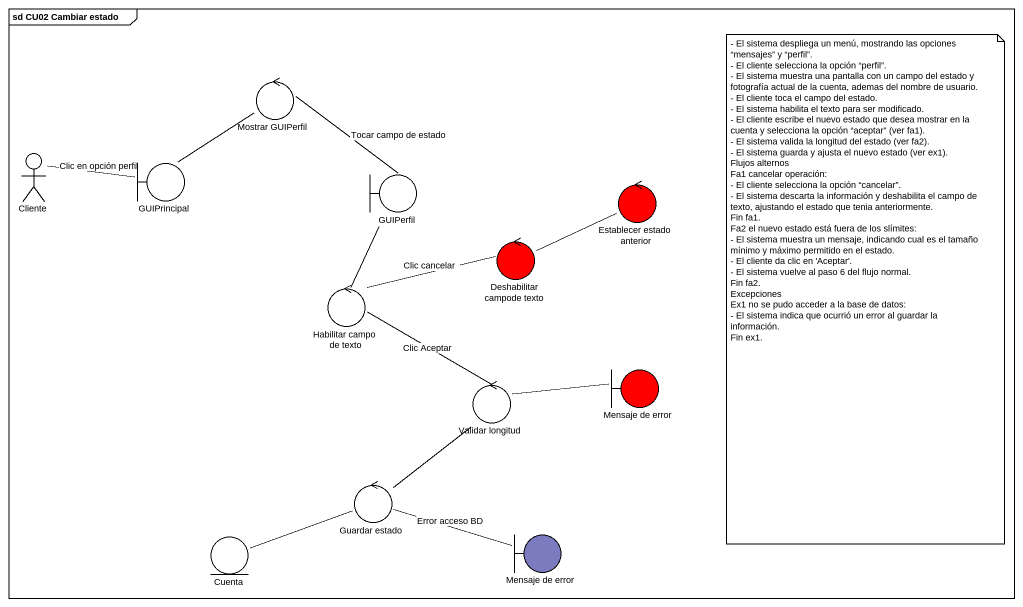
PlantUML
@startuml
mainframe sd CU02 Cambiar estado
control "Mostrar GUIPerfil" as Mostrar_GUIPerfil
actor Cliente
boundary GUIPrincipal
boundary GUIPerfil
control "Establecer estado anterior" as Establecer_estado_anterior #FF0000
control "Deshabilitar campode texto" as Deshabilitar_campode_texto #FF0000
control "Habilitar campo de texto" as Habilitar_campo_de_texto
boundary "Mensaje de error" as Mensaje_de_error #FF0000
control "Validar longitud" as Validar_longitud
control "Guardar estado" as Guardar_estado
entity Cuenta
boundary "Mensaje de error" as Mensaje_de_error_2 #7B7BC0
Mostrar_GUIPerfil -- GUIPerfil : Tocar campo de estado
Cliente -right- GUIPrincipal : Clic en opción perfil
GUIPrincipal -up- Mostrar_GUIPerfil
GUIPerfil -- Habilitar_campo_de_texto
Deshabilitar_campode_texto -right- Establecer_estado_anterior
Deshabilitar_campode_texto -left- Habilitar_campo_de_texto : Clic cancelar
Habilitar_campo_de_texto -- Validar_longitud : Clic Aceptar
Mensaje_de_error -left- Validar_longitud
Guardar_estado -up- Validar_longitud
Cuenta -right- Guardar_estado
Mensaje_de_error_2 -left- Guardar_estado : Error acceso BD
note as N1
  - El sistema despliega un menú, mostrando las opciones “mensajes” y “perfil”.
  - El cliente selecciona la opción “perfil”.
  - El sistema muestra una pantalla con un campo del estado y fotografía actual de la cuenta, ademas del nombre de usuario.
  - El cliente toca el campo del estado.
  - El sistema habilita el texto para ser modificado.
  - El cliente escribe el nuevo estado que desea mostrar en la cuenta y selecciona la opción “aceptar” (ver fa1).
  - El sistema valida la longitud del estado (ver fa2).
  - El sistema guarda y ajusta el nuevo estado (ver ex1).
  Flujos alternos
  Fa1 cancelar operación:
  - El cliente selecciona la opción “cancelar”.
  - El sistema descarta la información y deshabilita el campo de texto, ajustando el estado que tenia anteriormente.
  Fin fa1.
  Fa2 el nuevo estado está fuera de los slímites:
  - El sistema muestra un mensaje, indicando cual es el tamaño mínimo y máximo permitido en el estado.
  - El cliente da clic en 'Aceptar'.
  - El sistema vuelve al paso 6 del flujo normal.
  Fin fa2.
  Excepciones
  Ex1 no se pudo acceder a la base de datos:
  - El sistema indica que ocurrió un error al guardar la información.
  Fin ex1.
end note
@enduml
